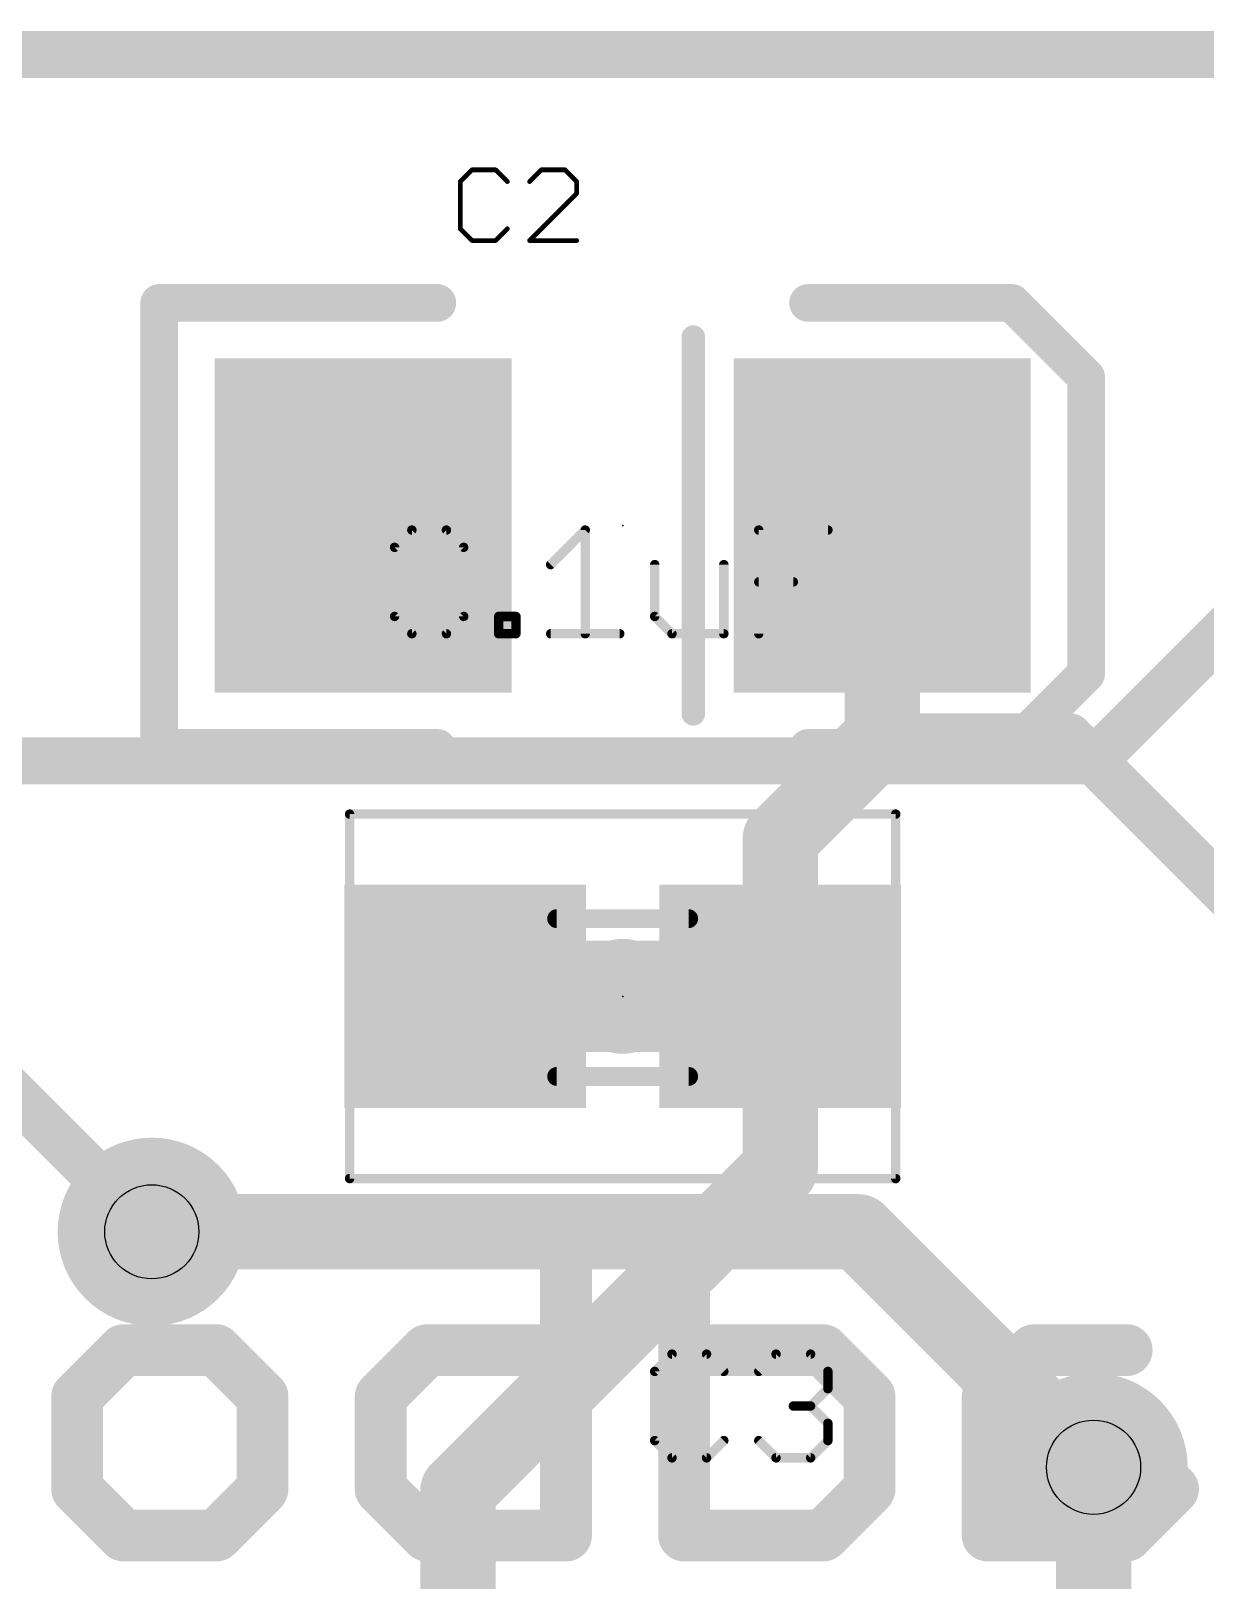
# Model space of a CAD drawing. Extents: x -128 to 56, y -3 to 18.
# Drawn here: x 38.72 to 45.05, y 8.28 to 16.64 of the extents above; entities that cross this region are included whole.
import ezdxf

# ---------------------------------------------------------------- set-up
doc = ezdxf.new("R2010")
doc.units = 0
for name, color, linetype in [('1', 12, 'CONTINUOUS'), ('16', 132, 'CONTINUOUS'), ('18', 110, 'CONTINUOUS'), ('20', 53, 'CONTINUOUS'), ('21', 53, 'CONTINUOUS'), ('22', 53, 'CONTINUOUS'), ('23', 53, 'CONTINUOUS'), ('25', 253, 'CONTINUOUS'), ('27', 253, 'CONTINUOUS'), ('29', 253, 'CONTINUOUS'), ('31', 253, 'CONTINUOUS'), ('35', 253, 'CONTINUOUS'), ('39', 12, 'CONTINUOUS'), ('44', 253, 'CONTINUOUS'), ('51', 53, 'CONTINUOUS')]:
    doc.layers.add(name, color=color, linetype=linetype)

# ---------------------------------------------------------------- blocks, each defined once
blk = doc.blocks.new('RECT')
blk.add_solid([(-0.5, -0.5), (0.5, -0.5), (-0.5, 0.5), (0.5, 0.5)])
blk = doc.blocks.new('ROUNDV')
at = {"const_width": 0.5}
blk.add_lwpolyline([(0, -0.25, 1), (0, 0.25, 1), (0, -0.25)], format="xyb", dxfattribs=at)

msp = doc.modelspace()

# ---------------------------------------------------------------- linework, layer by layer
at = {"layer": '1'}
for points, const_width in [([(0, 16.51), (54.61, 16.51)], 0.254), ([(43.31, 13.97), (43.18, 13.97)], 0.4064), ([(43.31, 13.97), (43.31, 12.83)], 0.4064), ([(43.31, 12.83), (42.76, 12.28)], 0.4064), ([(43.31, 12.83), (44.32, 12.83)], 0.254), ([(44.32, 12.83), (45.72, 11.43)], 0.254), ([(42.76, 12.28), (42.76, 11.43)], 0.4064), ([(42.76, 11.43), (42.76, 10.502)], 0.4064), ([(38.1, 11.43), (39.37, 10.16)], 0.254), ([(42.76, 10.502), (41.021, 8.763)], 0.4064), ([(44.45, 8.89), (44.45, 7.62)], 0.4064), ([(41.021, 8.763), (41.021, 6.389)], 0.4064)]:
    msp.add_lwpolyline(points, dxfattribs=dict(at, const_width=const_width))
for points, const_width in [([(43.18, 14.0716, 1), (43.18, 13.8684)], 0.2032), ([(43.31, 13.97, 0.4142), (43.564, 13.716)], 0.4064), ([(43.4116, 13.97, 1), (43.2084, 13.97)], 0.2032), ([(43.4116, 13.97, 1), (43.2084, 13.97)], 0.2032), ([(43.31, 13.8684, 1), (43.31, 14.0716)], 0.2032), ([(43.564, 13.6144, 1), (43.564, 13.8176)], 0.2032), ([(43.3818, 12.7582, 1), (43.2382, 12.9018)], 0.2032), ([(43.31, 12.8935, 1), (43.31, 12.7665)], 0.127), ([(44.3649, 12.8749, 1), (44.2751, 12.7851)], 0.127), ([(44.32, 12.7665, 1), (44.32, 12.8935)], 0.127), ([(43.2084, 12.83, 1), (43.4116, 12.83)], 0.2032), ([(42.8616, 12.28, 1), (42.6584, 12.28)], 0.2032), ([(42.6882, 12.3518, 1), (42.8318, 12.2082)], 0.2032), ([(42.8616, 11.43, 1), (42.6584, 11.43)], 0.2032), ([(42.6584, 11.43, 1), (42.8616, 11.43)], 0.2032), ([(42.8318, 10.4302, 1), (42.6882, 10.5738)], 0.2032), ([(42.6584, 10.502, 1), (42.8616, 10.502)], 0.2032), ([(39.3251, 10.1151, 1), (39.4149, 10.2049)], 0.127), ([(44.5516, 8.89, 1), (44.3484, 8.89)], 0.2032), ([(41.1226, 8.763, 1), (40.9194, 8.763)], 0.2032), ([(40.9492, 8.8348, 1), (41.0928, 8.6912)], 0.2032)]:
    msp.add_lwpolyline(points, format="xyb", dxfattribs=dict(at, const_width=const_width))
at = {"layer": '16'}
for points, const_width in [([(0, 16.51), (54.61, 16.51)], 0.254), ([(45.72, 13.97), (44.45, 12.7)], 0.254), ([(44.45, 12.7), (5.08, 12.7)], 0.254), ([(39.37, 10.16), (43.18, 10.16)], 0.4064), ([(43.18, 10.16), (44.45, 8.89)], 0.4064)]:
    msp.add_lwpolyline(points, dxfattribs=dict(at, const_width=const_width))
for points, const_width in [([(44.4051, 12.7449, 1), (44.4949, 12.6551)], 0.127), ([(44.45, 12.6365, 1), (44.45, 12.7635)], 0.127), ([(39.37, 10.2616, 1), (39.37, 10.0584)], 0.2032), ([(43.2518, 10.2318, 1), (43.1082, 10.0882)], 0.2032), ([(43.18, 10.0584, 1), (43.18, 10.2616)], 0.2032), ([(44.3782, 8.8182, 1), (44.5218, 8.9618)], 0.2032)]:
    msp.add_lwpolyline(points, format="xyb", dxfattribs=dict(at, const_width=const_width))
at = {"layer": '20', "const_width": 0.2032}
msp.add_lwpolyline([(54.61, 16.51), (0, 16.51)], dxfattribs=at)
at = {"layer": '21'}
for points, const_width in [([(39.41, 12.77), (39.41, 15.17)], 0.2032), ([(39.41, 15.17), (40.91, 15.17)], 0.2032), ([(44.01, 15.17), (42.91, 15.17)], 0.2032), ([(44.41, 14.77), (44.01, 15.17)], 0.2032), ([(42.291, 14.986), (42.291, 12.954)], 0.127), ([(44.41, 13.17), (44.41, 14.77)], 0.2032), ([(44.01, 12.77), (44.41, 13.17)], 0.2032), ([(40.91, 12.77), (39.41, 12.77)], 0.2032), ([(42.91, 12.77), (44.01, 12.77)], 0.2032), ([(41.91, 11.3995), (41.91, 11.4605)], 0.5588)]:
    msp.add_lwpolyline(points, dxfattribs=dict(at, const_width=const_width))
for points, const_width in [([(39.4608, 15.17, 1), (39.3592, 15.17)], 0.1016), ([(39.41, 15.2208, 1), (39.41, 15.1192)], 0.1016), ([(40.91, 15.1192, 1), (40.91, 15.2208)], 0.1016), ([(42.91, 15.2208, 1), (42.91, 15.1192)], 0.1016), ([(44.0459, 15.2059, 1), (43.9741, 15.1341)], 0.1016), ([(44.01, 15.1192, 1), (44.01, 15.2208)], 0.1016), ([(42.3228, 14.986, 1), (42.2593, 14.986)], 0.0635), ([(44.4608, 14.77, 1), (44.3592, 14.77)], 0.1016), ([(44.3741, 14.7341, 1), (44.4459, 14.8059)], 0.1016), ([(44.3592, 13.17, 1), (44.4608, 13.17)], 0.1016), ([(44.4459, 13.1341, 1), (44.3741, 13.2059)], 0.1016), ([(42.2593, 12.954, 1), (42.3228, 12.954)], 0.0635), ([(39.41, 12.8208, 1), (39.41, 12.7192)], 0.1016), ([(40.91, 12.7192, 1), (40.91, 12.8208)], 0.1016), ([(42.91, 12.8208, 1), (42.91, 12.7192)], 0.1016), ([(44.01, 12.7192, 1), (44.01, 12.8208)], 0.1016), ([(39.3592, 12.77, 1), (39.4608, 12.77)], 0.1016), ([(43.9741, 12.8059, 1), (44.0459, 12.7341)], 0.1016), ([(42.0497, 11.4605, 1), (41.7703, 11.4605)], 0.2794), ([(41.7703, 11.3995, 1), (42.0497, 11.3995)], 0.2794)]:
    msp.add_lwpolyline(points, format="xyb", dxfattribs=dict(at, const_width=const_width))
at = {"layer": '22', "const_width": 0.1397}
for points in [[(41.6742, 10.0216, 1), (41.5345, 10.0216)], [(42.3115, 10.0216, 1), (42.1718, 10.0216)], [(39.2173, 9.5915, 1), (39.2173, 9.4518)], [(39.2667, 9.4722, 1), (39.1679, 9.571)], [(39.7666, 9.571, 1), (39.6679, 9.4722)], [(39.7172, 9.4518, 1), (39.7172, 9.5915)], [(40.8544, 9.5915, 1), (40.8544, 9.4518)], [(40.9038, 9.4722, 1), (40.805, 9.571)], [(41.6044, 9.4518, 1), (41.6044, 9.5915)], [(42.2416, 9.5915, 1), (42.2416, 9.4518)], [(43.0409, 9.571, 1), (42.9422, 9.4722)], [(42.9916, 9.4518, 1), (42.9916, 9.5915)], [(44.1288, 9.5915, 1), (44.1288, 9.4518)], [(44.1781, 9.4722, 1), (44.0794, 9.571)], [(44.6287, 9.4518, 1), (44.6287, 9.5915)], [(39.0372, 9.2716, 1), (38.8975, 9.2716)], [(38.9179, 9.321, 1), (39.0167, 9.2222)], [(40.0371, 9.2716, 1), (39.8974, 9.2716)], [(39.9178, 9.2222, 1), (40.0166, 9.321)], [(40.6743, 9.2716, 1), (40.5346, 9.2716)], [(40.5551, 9.321, 1), (40.6539, 9.2222)], [(43.3114, 9.2716, 1), (43.1717, 9.2716)], [(43.1921, 9.2222, 1), (43.2909, 9.321)], [(43.9486, 9.2716, 1), (43.8089, 9.2716)], [(43.8294, 9.321, 1), (43.9282, 9.2222)], [(43.8788, 9.0915, 1), (43.8788, 8.9518)], [(44.6781, 9.0711, 1), (44.5793, 8.9723)], [(44.6287, 8.9518, 1), (44.6287, 9.0915)], [(39.0167, 8.8211, 1), (38.9179, 8.7223)], [(40.0166, 8.7223, 1), (39.9178, 8.8211)], [(40.6539, 8.8211, 1), (40.5551, 8.7223)], [(43.2909, 8.7223, 1), (43.1921, 8.8211)], [(44.9281, 8.7223, 1), (44.8293, 8.8211)], [(44.8293, 8.7223, 1), (44.9281, 8.8211)], [(38.8975, 8.7717, 1), (39.0372, 8.7717)], [(39.8974, 8.7717, 1), (40.0371, 8.7717)], [(40.5346, 8.7717, 1), (40.6743, 8.7717)], [(43.1717, 8.7717, 1), (43.3114, 8.7717)], [(39.2173, 8.5916, 1), (39.2173, 8.4519)], [(39.1679, 8.4723, 1), (39.2667, 8.5711)], [(39.6679, 8.5711, 1), (39.7666, 8.4723)], [(39.7172, 8.4519, 1), (39.7172, 8.5916)], [(40.8544, 8.5916, 1), (40.8544, 8.4519)], [(40.805, 8.4723, 1), (40.9038, 8.5711)], [(41.6044, 8.4519, 1), (41.6044, 8.5916)], [(42.2416, 8.5916, 1), (42.2416, 8.4519)], [(42.9422, 8.5711, 1), (43.0409, 8.4723)], [(42.9916, 8.4519, 1), (42.9916, 8.5916)], [(43.8788, 8.5916, 1), (43.8788, 8.4519)], [(44.5793, 8.5711, 1), (44.6781, 8.4723)], [(44.6287, 8.4519, 1), (44.6287, 8.5916)], [(41.5345, 8.5217, 1), (41.6742, 8.5217)], [(42.1718, 8.5217, 1), (42.3115, 8.5217)], [(43.8089, 8.5217, 1), (43.9486, 8.5217)]]:
    msp.add_lwpolyline(points, format="xyb", dxfattribs=at)
at = {"layer": '22', "const_width": 0.2794}
for points in [[(41.6044, 10.0216), (41.6044, 8.5217)], [(42.2416, 10.0216), (42.2416, 8.5217)], [(38.9673, 9.2716), (39.2173, 9.5216)], [(39.2173, 9.5216), (39.7172, 9.5216)], [(39.7172, 9.5216), (39.9672, 9.2716)], [(40.6045, 9.2716), (40.8544, 9.5216)], [(40.8544, 9.5216), (41.6044, 9.5216)], [(42.9916, 9.5216), (42.2416, 9.5216)], [(43.2415, 9.2716), (42.9916, 9.5216)], [(44.1288, 9.5216), (43.8788, 9.2716)], [(44.6287, 9.5216), (44.1288, 9.5216)], [(38.9673, 8.7717), (38.9673, 9.2716)], [(39.9672, 9.2716), (39.9672, 8.7717)], [(40.6045, 8.7717), (40.6045, 9.2716)], [(43.2415, 8.7717), (43.2415, 9.2716)], [(43.8788, 9.2716), (43.8788, 8.5217)], [(44.6287, 9.0217), (43.8788, 9.0217)], [(44.8787, 8.7717), (44.6287, 9.0217)], [(39.2173, 8.5217), (38.9673, 8.7717)], [(39.9672, 8.7717), (39.7172, 8.5217)], [(40.8544, 8.5217), (40.6045, 8.7717)], [(42.9916, 8.5217), (43.2415, 8.7717)], [(44.6287, 8.5217), (44.8787, 8.7717)], [(39.7172, 8.5217), (39.2173, 8.5217)], [(41.6044, 8.5217), (40.8544, 8.5217)], [(42.2416, 8.5217), (42.9916, 8.5217)], [(43.8788, 8.5217), (44.6287, 8.5217)]]:
    msp.add_lwpolyline(points, dxfattribs=at)
at = {"layer": '23'}
for p in [(41.91, 13.97), (41.91, 11.43)]:
    msp.add_point(p, dxfattribs=at)
at = {"layer": '25'}
for points, const_width in [([(41.0973, 15.888), (41.0337, 15.8245)], 0.0254), ([(41.2244, 15.888), (41.0973, 15.888)], 0.0254), ([(41.2879, 15.8245), (41.2244, 15.888)], 0.0254), ([(41.4715, 15.888), (41.4079, 15.8245)], 0.0254), ([(41.5986, 15.888), (41.4715, 15.888)], 0.0254), ([(41.6621, 15.8245), (41.5986, 15.888)], 0.0254), ([(41.0337, 15.8245), (41.0337, 15.5703)], 0.0254), ([(41.6621, 15.7609), (41.6621, 15.8245)], 0.0254), ([(41.4079, 15.5067), (41.6621, 15.7609)], 0.0254), ([(41.0337, 15.5703), (41.0973, 15.5067)], 0.0254), ([(41.2244, 15.5067), (41.2879, 15.5703)], 0.0254), ([(41.0973, 15.5067), (41.2244, 15.5067)], 0.0254), ([(41.6621, 15.5067), (41.4079, 15.5067)], 0.0254), ([(42.176, 9.5001), (42.0828, 9.4069)], 0.0508), ([(42.3624, 9.5001), (42.176, 9.5001)], 0.0508), ([(42.4556, 9.4069), (42.3624, 9.5001)], 0.0508), ([(42.6441, 9.4069), (42.7373, 9.5001)], 0.0508), ([(42.7373, 9.5001), (42.9237, 9.5001)], 0.0508), ([(42.9237, 9.5001), (43.0169, 9.4069)], 0.0508), ([(42.0828, 9.4069), (42.0828, 9.034)], 0.0508), ([(43.0169, 9.4069), (43.0169, 9.3137)], 0.0508), ([(43.0169, 9.3137), (42.9237, 9.2204)], 0.0508), ([(42.9237, 9.2204), (42.8305, 9.2204)], 0.0508), ([(42.9237, 9.2204), (43.0169, 9.1272)], 0.0508), ([(43.0169, 9.1272), (43.0169, 9.034)], 0.0508), ([(42.0828, 9.034), (42.176, 8.9408)], 0.0508), ([(42.3624, 8.9408), (42.4556, 9.034)], 0.0508), ([(42.7373, 8.9408), (42.6441, 9.034)], 0.0508), ([(43.0169, 9.034), (42.9237, 8.9408)], 0.0508), ([(42.176, 8.9408), (42.3624, 8.9408)], 0.0508), ([(42.9237, 8.9408), (42.7373, 8.9408)], 0.0508)]:
    msp.add_lwpolyline(points, dxfattribs=dict(at, const_width=const_width))
for points, const_width in [([(41.0973, 15.8944, 1), (41.0973, 15.8817)], 0.0127), ([(41.1017, 15.8835, 1), (41.0928, 15.8925)], 0.0127), ([(41.2289, 15.8925, 1), (41.2199, 15.8835)], 0.0127), ([(41.2244, 15.8817, 1), (41.2244, 15.8944)], 0.0127), ([(41.4715, 15.8944, 1), (41.4715, 15.8817)], 0.0127), ([(41.4759, 15.8835, 1), (41.467, 15.8925)], 0.0127), ([(41.6031, 15.8925, 1), (41.5941, 15.8835)], 0.0127), ([(41.5986, 15.8817, 1), (41.5986, 15.8944)], 0.0127), ([(41.0292, 15.829, 1), (41.0382, 15.82)], 0.0127), ([(41.0401, 15.8245, 1), (41.0274, 15.8245)], 0.0127), ([(41.2834, 15.82, 1), (41.2924, 15.829)], 0.0127), ([(41.4034, 15.829, 1), (41.4124, 15.82)], 0.0127), ([(41.6685, 15.8245, 1), (41.6558, 15.8245)], 0.0127), ([(41.6576, 15.82, 1), (41.6666, 15.829)], 0.0127), ([(41.6558, 15.7609, 1), (41.6685, 15.7609)], 0.0127), ([(41.6666, 15.7564, 1), (41.6576, 15.7654)], 0.0127), ([(41.0382, 15.5747, 1), (41.0292, 15.5658)], 0.0127), ([(41.0274, 15.5703, 1), (41.0401, 15.5703)], 0.0127), ([(41.2924, 15.5658, 1), (41.2834, 15.5747)], 0.0127), ([(41.0973, 15.513, 1), (41.0973, 15.5004)], 0.0127), ([(41.0928, 15.5022, 1), (41.1017, 15.5112)], 0.0127), ([(41.2199, 15.5112, 1), (41.2289, 15.5022)], 0.0127), ([(41.2244, 15.5004, 1), (41.2244, 15.513)], 0.0127), ([(41.4034, 15.5112, 1), (41.4124, 15.5022)], 0.0127), ([(41.4079, 15.513, 1), (41.4079, 15.5004)], 0.0127), ([(41.6621, 15.5004, 1), (41.6621, 15.513)], 0.0127), ([(42.176, 9.5128, 1), (42.176, 9.4874)], 0.0254), ([(42.185, 9.4911, 1), (42.167, 9.5091)], 0.0254), ([(42.3714, 9.5091, 1), (42.3534, 9.4911)], 0.0254), ([(42.3624, 9.4874, 1), (42.3624, 9.5128)], 0.0254), ([(42.7373, 9.5128, 1), (42.7373, 9.4874)], 0.0254), ([(42.7463, 9.4911, 1), (42.7283, 9.5091)], 0.0254), ([(42.9327, 9.5091, 1), (42.9147, 9.4911)], 0.0254), ([(42.9237, 9.4874, 1), (42.9237, 9.5128)], 0.0254), ([(42.0955, 9.4069, 1), (42.0701, 9.4069)], 0.0254), ([(42.0738, 9.4158, 1), (42.0918, 9.3979)], 0.0254), ([(42.4466, 9.3979, 1), (42.4646, 9.4158)], 0.0254), ([(42.6351, 9.4158, 1), (42.6531, 9.3979)], 0.0254), ([(43.0296, 9.4069, 1), (43.0042, 9.4069)], 0.0254), ([(43.008, 9.3979, 1), (43.0259, 9.4158)], 0.0254), ([(43.0042, 9.3137, 1), (43.0296, 9.3137)], 0.0254), ([(43.0259, 9.3047, 1), (43.008, 9.3226)], 0.0254), ([(42.8305, 9.2331, 1), (42.8305, 9.2077)], 0.0254), ([(42.9327, 9.2294, 1), (42.9147, 9.2115)], 0.0254), ([(42.9147, 9.2294, 1), (42.9327, 9.2115)], 0.0254), ([(42.9237, 9.2077, 1), (42.9237, 9.2331)], 0.0254), ([(43.0296, 9.1272, 1), (43.0042, 9.1272)], 0.0254), ([(43.008, 9.1182, 1), (43.0259, 9.1362)], 0.0254), ([(42.0918, 9.043, 1), (42.0738, 9.025)], 0.0254), ([(42.0701, 9.034, 1), (42.0955, 9.034)], 0.0254), ([(42.4646, 9.025, 1), (42.4466, 9.043)], 0.0254), ([(42.6531, 9.043, 1), (42.6351, 9.025)], 0.0254), ([(43.0042, 9.034, 1), (43.0296, 9.034)], 0.0254), ([(43.0259, 9.025, 1), (43.008, 9.043)], 0.0254), ([(42.176, 8.9535, 1), (42.176, 8.9281)], 0.0254), ([(42.167, 8.9318, 1), (42.185, 8.9498)], 0.0254), ([(42.3534, 8.9498, 1), (42.3714, 8.9318)], 0.0254), ([(42.3624, 8.9281, 1), (42.3624, 8.9535)], 0.0254), ([(42.7373, 8.9535, 1), (42.7373, 8.9281)], 0.0254), ([(42.7283, 8.9318, 1), (42.7463, 8.9498)], 0.0254), ([(42.9147, 8.9498, 1), (42.9327, 8.9318)], 0.0254), ([(42.9237, 8.9281, 1), (42.9237, 8.9535)], 0.0254)]:
    msp.add_lwpolyline(points, format="xyb", dxfattribs=dict(at, const_width=const_width))
at = {"layer": '27', "const_width": 0.0508}
for points in [[(40.6795, 13.8519), (40.7727, 13.9451)], [(40.7727, 13.9451), (40.9591, 13.9451)], [(40.9591, 13.9451), (41.0524, 13.8519)], [(41.5215, 13.7587), (41.7079, 13.9451)], [(41.7079, 13.9451), (41.7079, 13.3858)], [(42.6441, 13.3858), (42.6441, 13.9451)], [(42.6441, 13.9451), (43.0169, 13.9451)], [(40.6795, 13.479), (40.6795, 13.8519)], [(40.6795, 13.479), (41.0524, 13.8519)], [(41.0524, 13.8519), (41.0524, 13.479)], [(42.0828, 13.7587), (42.0828, 13.479)], [(42.4556, 13.3858), (42.4556, 13.7587)], [(42.6441, 13.6654), (42.8305, 13.6654)], [(40.7727, 13.3858), (40.6795, 13.479)], [(41.0524, 13.479), (40.9591, 13.3858)], [(41.2408, 13.3858), (41.2408, 13.479)], [(41.2408, 13.479), (41.334, 13.479)], [(41.334, 13.479), (41.334, 13.3858)], [(42.0828, 13.479), (42.176, 13.3858)], [(40.9591, 13.3858), (40.7727, 13.3858)], [(41.334, 13.3858), (41.2408, 13.3858)], [(41.5215, 13.3858), (41.8943, 13.3858)], [(42.176, 13.3858), (42.4556, 13.3858)]]:
    msp.add_lwpolyline(points, dxfattribs=at)
at = {"layer": '27', "const_width": 0.0254}
for points in [[(40.7727, 13.9578, 1), (40.7727, 13.9324)], [(40.7817, 13.9361, 1), (40.7637, 13.9541)], [(40.9681, 13.9541, 1), (40.9502, 13.9361)], [(40.9591, 13.9324, 1), (40.9591, 13.9578)], [(41.7206, 13.9451, 1), (41.6952, 13.9451)], [(41.7169, 13.9361, 1), (41.6989, 13.9541)], [(42.6568, 13.9451, 1), (42.6314, 13.9451)], [(42.6441, 13.9578, 1), (42.6441, 13.9324)], [(43.0169, 13.9324, 1), (43.0169, 13.9578)], [(40.6922, 13.8519, 1), (40.6668, 13.8519)], [(40.6705, 13.8608, 1), (40.6885, 13.8429)], [(41.0651, 13.8519, 1), (41.0397, 13.8519)], [(41.0613, 13.8429, 1), (41.0434, 13.8608)], [(41.0434, 13.8429, 1), (41.0613, 13.8608)], [(41.5125, 13.7676, 1), (41.5304, 13.7497)], [(42.0955, 13.7587, 1), (42.0701, 13.7587)], [(42.4683, 13.7587, 1), (42.4429, 13.7587)], [(42.6441, 13.6781, 1), (42.6441, 13.6527)], [(42.8305, 13.6527, 1), (42.8305, 13.6781)], [(40.6885, 13.488, 1), (40.6705, 13.47)], [(40.6705, 13.488, 1), (40.6885, 13.47)], [(40.6668, 13.479, 1), (40.6922, 13.479)], [(41.0397, 13.479, 1), (41.0651, 13.479)], [(41.0613, 13.47, 1), (41.0434, 13.488)], [(41.2535, 13.479, 1), (41.2281, 13.479)], [(41.2408, 13.4917, 1), (41.2408, 13.4663)], [(41.3467, 13.479, 1), (41.3213, 13.479)], [(41.334, 13.4663, 1), (41.334, 13.4917)], [(42.0918, 13.488, 1), (42.0738, 13.47)], [(42.0701, 13.479, 1), (42.0955, 13.479)], [(40.7727, 13.3985, 1), (40.7727, 13.3731)], [(40.7637, 13.3768, 1), (40.7817, 13.3948)], [(40.9502, 13.3948, 1), (40.9681, 13.3768)], [(40.9591, 13.3731, 1), (40.9591, 13.3985)], [(41.2408, 13.3985, 1), (41.2408, 13.3731)], [(41.2281, 13.3858, 1), (41.2535, 13.3858)], [(41.3213, 13.3858, 1), (41.3467, 13.3858)], [(41.334, 13.3731, 1), (41.334, 13.3985)], [(41.5215, 13.3985, 1), (41.5215, 13.3731)], [(41.6952, 13.3858, 1), (41.7206, 13.3858)], [(41.8943, 13.3731, 1), (41.8943, 13.3985)], [(42.176, 13.3985, 1), (42.176, 13.3731)], [(42.167, 13.3768, 1), (42.185, 13.3948)], [(42.4429, 13.3858, 1), (42.4683, 13.3858)], [(42.4556, 13.3731, 1), (42.4556, 13.3985)], [(42.6314, 13.3858, 1), (42.6568, 13.3858)]]:
    msp.add_lwpolyline(points, format="xyb", dxfattribs=at)
at = {"layer": '39', "const_width": 0.0508}
for points in [[(40.437, 10.447), (40.437, 12.413)], [(40.437, 12.413), (43.383, 12.413)], [(43.383, 12.413), (43.383, 10.447)], [(43.383, 10.447), (40.437, 10.447)]]:
    msp.add_lwpolyline(points, dxfattribs=at)
at = {"layer": '39', "const_width": 0.0254}
for points in [[(40.4497, 12.413, 1), (40.4243, 12.413)], [(40.437, 12.4257, 1), (40.437, 12.4003)], [(43.3957, 12.413, 1), (43.3703, 12.413)], [(43.383, 12.4003, 1), (43.383, 12.4257)], [(40.437, 10.4597, 1), (40.437, 10.4343)], [(40.4243, 10.447, 1), (40.4497, 10.447)], [(43.3703, 10.447, 1), (43.3957, 10.447)], [(43.383, 10.4343, 1), (43.383, 10.4597)]]:
    msp.add_lwpolyline(points, format="xyb", dxfattribs=at)
at = {"layer": '44'}
for centre in [(39.37, 10.16), (44.45, 8.89)]:
    msp.add_circle(centre, 0.254, dxfattribs=at)
at = {"layer": '51', "const_width": 0.1016}
for points in [[(42.266, 11.849), (41.554, 11.849)], [(42.266, 10.998), (41.554, 10.998)]]:
    msp.add_lwpolyline(points, dxfattribs=at)
at = {"layer": '51', "const_width": 0.0508}
for points in [[(41.554, 11.8744, 1), (41.554, 11.8236)], [(42.266, 11.8236, 1), (42.266, 11.8744)], [(41.554, 11.0234, 1), (41.554, 10.9726)], [(42.266, 10.9726, 1), (42.266, 11.0234)]]:
    msp.add_lwpolyline(points, format="xyb", dxfattribs=at)

# ---------------------------------------------------------------- block references
at = {"layer": '1', "xscale": 1.6, "yscale": 1.4, "rotation": 90}
for p in [(40.51, 13.97), (43.31, 13.97)]:
    msp.add_blockref('RECT', p, dxfattribs=at)
at = {"layer": '1', "xscale": 1.1, "rotation": 180}
for p in [(41.06, 11.43), (42.76, 11.43)]:
    msp.add_blockref('RECT', p, dxfattribs=at)
at = {"layer": '18', "xscale": 1.016, "yscale": 1.016}
for p in [(39.37, 10.16), (39.37, 10.16), (44.45, 8.89), (44.45, 8.89)]:
    msp.add_blockref('ROUNDV', p, dxfattribs=at)
at = {"layer": '29'}
for p, xscale, yscale, rotation in [((40.51, 13.97), 1.8032, 1.6032, 90), ((43.31, 13.97), 1.8032, 1.6032, 90), ((41.06, 11.43), 1.3032, 1.2032, 180), ((42.76, 11.43), 1.3032, 1.2032, 180)]:
    msp.add_blockref('RECT', p, dxfattribs=dict(at, xscale=xscale, yscale=yscale, rotation=rotation))
at = {"layer": '31', "xscale": 1.6, "yscale": 1.4, "rotation": 90}
for p in [(40.51, 13.97), (43.31, 13.97)]:
    msp.add_blockref('RECT', p, dxfattribs=at)
at = {"layer": '31', "xscale": 1.1, "rotation": 180}
for p in [(41.06, 11.43), (42.76, 11.43)]:
    msp.add_blockref('RECT', p, dxfattribs=at)
at = {"layer": '35', "xscale": 0.3998, "yscale": 0.6, "rotation": 180}
msp.add_blockref('RECT', (41.91, 11.43), dxfattribs=at)
at = {"layer": '51', "xscale": 0.5001, "yscale": 0.95, "rotation": 180}
for p in [(41.3298, 11.4249), (42.4982, 11.4249)]:
    msp.add_blockref('RECT', p, dxfattribs=at)

doc.saveas('drawing.dxf')
